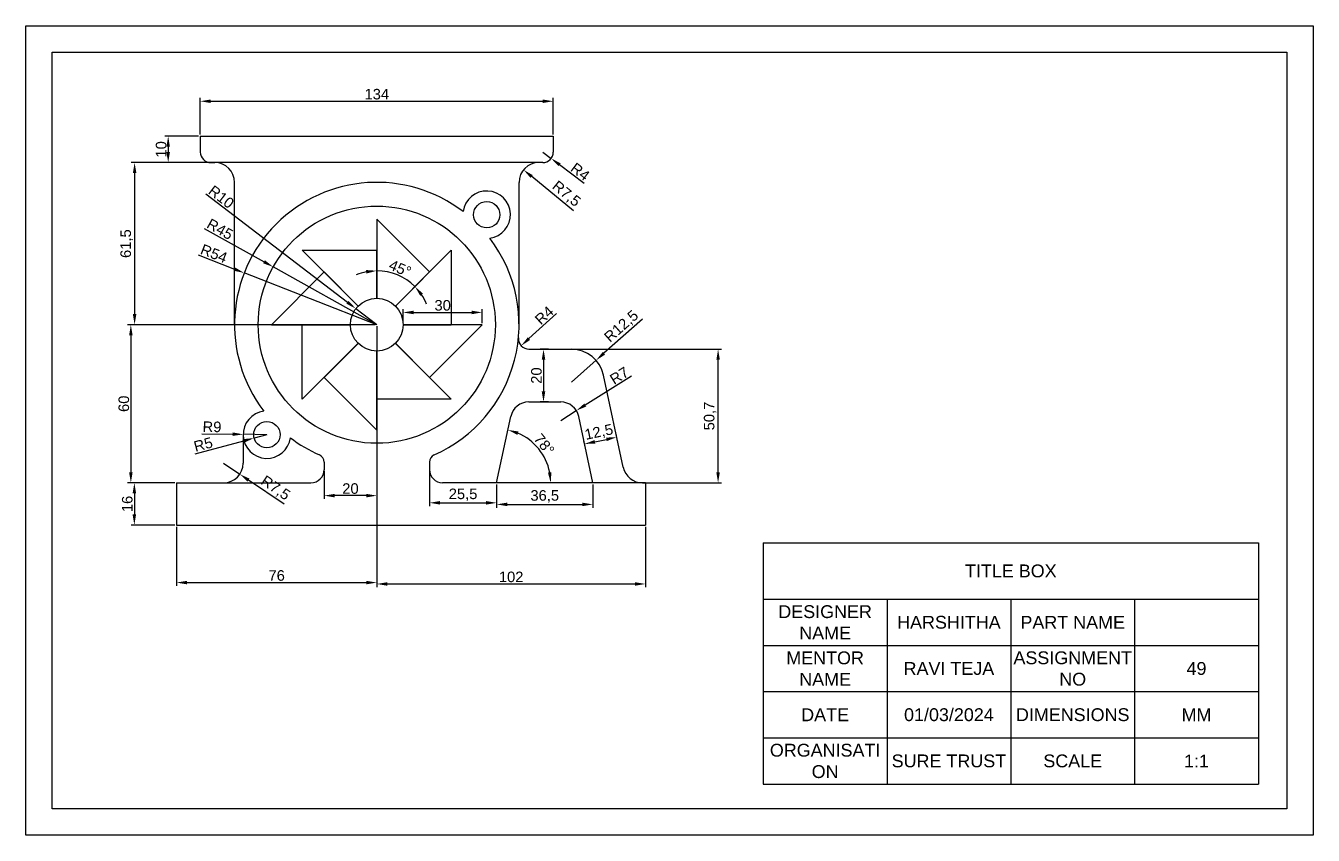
# Model space of a CAD drawing. Header units: millimetres. Extents: x 2481 to 4470, y 1649 to 2206.
# Drawn here: x 3464.9 to 3953.6, y 1734.1 to 2041.1 of the extents above; entities that cross this region are included whole.
import ezdxf

# ---------------------------------------------------------------- set-up
doc = ezdxf.new("R2010")
doc.units = ezdxf.units.MM
doc.styles.get("Standard").update_dxf_attribs({"font": 'arial.ttf'})
doc.dimstyles.new('ISO-25', dxfattribs={"dimtxt": 4, "dimasz": 4, "dimexe": 1.25, "dimexo": 0.625, "dimtad": 1, "dimtxsty": 'Standard', "dimcen": 2.5, "dimclrd": 6, "dimclre": 6, "dimclrt": 6, "dimadec": 0, "dimazin": 0, "dimtfac": 1, "dimtmove": 0, "dimatfit": 3, "dimfxl": 1, "dimarcsym": 0})

# ---------------------------------------------------------------- blocks, each defined once
blk = doc.blocks.new('*U26')
for p, q in [((-10, 16.46), (-10, -13.54)), ((-10, 16.46), (10, -3.54)), ((-2.93, -16.46), (10, -3.54))]:
    blk.add_line(p, q)
blk = doc.blocks.new('*U27')
at = {"color": 0, "linetype": 'ByBlock', "lineweight": -2, "transparency": 16777216}
for p, rotation in [((4067.83, 1990.66), 45.00000000000002), ((4101.11, 1976.52), 315), ((4053.86, 1976.95), 90.00000000000001), ((4053.68, 1957.38), 135), ((4100.93, 1956.95), 270), ((4067.4, 1943.41), 180), ((4086.97, 1943.23), 225)]:
    blk.add_blockref('*U26', p, dxfattribs=dict(at, rotation=rotation))
blk.add_blockref('*U26', (4087.4, 1990.48), dxfattribs=at)
blk = doc.blocks.new('*D28')
at = {"color": 6, "lineweight": -2, "transparency": 16777216}
for p, q in [((3531.19, 1999.87), (3531.19, 2013.75)), ((3665.19, 1999.87), (3665.19, 2013.75)), ((3535.19, 2012.5), (3661.19, 2012.5))]:
    blk.add_line(p, q, dxfattribs=at)
at = {"color": 6, "transparency": 16777216}
for points in [[(3535.19, 2013.17), (3535.19, 2011.84), (3531.19, 2012.5)], [(3661.19, 2013.17), (3661.19, 2011.84), (3665.19, 2012.5)]]:
    blk.add_solid(points, dxfattribs=at)
at = {"layer": 'Defpoints', "color": 0, "transparency": 16777216}
for p in [(3665.19, 2012.5), (3531.19, 1999.24), (3665.19, 1999.24)]:
    blk.add_point(p, dxfattribs=at)
at = {"color": 6, "transparency": 16777216, "insert": (3598.19, 2015.17), "char_height": 4, "attachment_point": 5}
blk.add_mtext('134', dxfattribs=at)
blk = doc.blocks.new('*D29')
at = {"color": 6, "lineweight": -2, "transparency": 16777216}
for p, q in [((3530.56, 1999.24), (3517.76, 1999.24)), ((3519.01, 1995.24), (3519.01, 1993.24)), ((3537.49, 1989.24), (3517.76, 1989.24))]:
    blk.add_line(p, q, dxfattribs=at)
at = {"color": 6, "transparency": 16777216}
for points in [[(3518.34, 1995.24), (3519.67, 1995.24), (3519.01, 1999.24)], [(3518.34, 1993.24), (3519.67, 1993.24), (3519.01, 1989.24)]]:
    blk.add_solid(points, dxfattribs=at)
at = {"layer": 'Defpoints', "color": 0, "transparency": 16777216}
for p in [(3531.19, 1999.24), (3519.01, 1989.24), (3538.11, 1989.24)]:
    blk.add_point(p, dxfattribs=at)
at = {"color": 6, "transparency": 16777216, "insert": (3516.34, 1994.24), "char_height": 4, "attachment_point": 5, "rotation": 90}
blk.add_mtext('10', dxfattribs=at)
blk = doc.blocks.new('*D30')
at = {"color": 6, "lineweight": -2, "transparency": 16777216}
for p, q in [((3537.49, 1989.24), (3505.02, 1989.24)), ((3506.27, 1985.24), (3506.27, 1931.74)), ((3597.56, 1927.74), (3505.02, 1927.74))]:
    blk.add_line(p, q, dxfattribs=at)
at = {"color": 6, "transparency": 16777216}
for points in [[(3505.6, 1985.24), (3506.94, 1985.24), (3506.27, 1989.24)], [(3505.6, 1931.74), (3506.94, 1931.74), (3506.27, 1927.74)]]:
    blk.add_solid(points, dxfattribs=at)
at = {"layer": 'Defpoints', "color": 0, "transparency": 16777216}
for p in [(3538.11, 1989.24), (3506.27, 1927.74), (3598.19, 1927.74)]:
    blk.add_point(p, dxfattribs=at)
at = {"color": 6, "transparency": 16777216, "insert": (3503.24, 1958.49), "char_height": 4, "attachment_point": 5, "rotation": 90}
blk.add_mtext('61,5', dxfattribs=at)
blk = doc.blocks.new('*D31')
at = {"color": 6, "lineweight": -2, "transparency": 16777216}
for p, q in [((3597.56, 1927.74), (3503.59, 1927.74)), ((3504.84, 1923.74), (3504.84, 1871.74)), ((3521.56, 1867.74), (3503.59, 1867.74))]:
    blk.add_line(p, q, dxfattribs=at)
at = {"color": 6, "transparency": 16777216}
for points in [[(3504.18, 1923.74), (3505.51, 1923.74), (3504.84, 1927.74)], [(3504.18, 1871.74), (3505.51, 1871.74), (3504.84, 1867.74)]]:
    blk.add_solid(points, dxfattribs=at)
at = {"layer": 'Defpoints', "color": 0, "transparency": 16777216}
for p in [(3598.19, 1927.74), (3504.84, 1867.74), (3522.19, 1867.74)]:
    blk.add_point(p, dxfattribs=at)
at = {"color": 6, "transparency": 16777216, "insert": (3502.18, 1897.74), "char_height": 4, "attachment_point": 5, "rotation": 90}
blk.add_mtext('60', dxfattribs=at)
blk = doc.blocks.new('*D32')
at = {"color": 6, "lineweight": -2, "transparency": 16777216}
for p, q in [((3521.56, 1867.74), (3504.92, 1867.74)), ((3506.17, 1863.74), (3506.17, 1855.74)), ((3521.56, 1851.74), (3504.92, 1851.74))]:
    blk.add_line(p, q, dxfattribs=at)
at = {"color": 6, "transparency": 16777216}
for points in [[(3505.5, 1863.74), (3506.83, 1863.74), (3506.17, 1867.74)], [(3505.5, 1855.74), (3506.83, 1855.74), (3506.17, 1851.74)]]:
    blk.add_solid(points, dxfattribs=at)
at = {"layer": 'Defpoints', "color": 0, "transparency": 16777216}
for p in [(3522.19, 1867.74), (3506.17, 1851.74), (3522.19, 1851.74)]:
    blk.add_point(p, dxfattribs=at)
at = {"color": 6, "transparency": 16777216, "insert": (3503.5, 1859.74), "char_height": 4, "attachment_point": 5, "rotation": 90}
blk.add_mtext('16', dxfattribs=at)
blk = doc.blocks.new('*D33')
at = {"color": 6, "lineweight": -2, "transparency": 16777216}
for p, q in [((3598.19, 1927.12), (3598.19, 1828.66)), ((3522.19, 1851.12), (3522.19, 1828.66)), ((3526.19, 1829.91), (3594.19, 1829.91))]:
    blk.add_line(p, q, dxfattribs=at)
at = {"color": 6, "transparency": 16777216}
for points in [[(3526.19, 1830.58), (3526.19, 1829.24), (3522.19, 1829.91)], [(3594.19, 1830.58), (3594.19, 1829.24), (3598.19, 1829.91)]]:
    blk.add_solid(points, dxfattribs=at)
at = {"layer": 'Defpoints', "color": 0, "transparency": 16777216}
for p in [(3598.19, 1927.74), (3522.19, 1851.74), (3598.19, 1829.91)]:
    blk.add_point(p, dxfattribs=at)
at = {"color": 6, "transparency": 16777216, "insert": (3560.19, 1832.58), "char_height": 4, "attachment_point": 5}
blk.add_mtext('76', dxfattribs=at)
blk = doc.blocks.new('*D34')
at = {"color": 6, "lineweight": -2, "transparency": 16777216}
for p, q in [((3598.19, 1927.12), (3598.19, 1828.13)), ((3700.19, 1851.12), (3700.19, 1828.13)), ((3602.19, 1829.38), (3696.19, 1829.38))]:
    blk.add_line(p, q, dxfattribs=at)
at = {"color": 6, "transparency": 16777216}
for points in [[(3602.19, 1830.05), (3602.19, 1828.71), (3598.19, 1829.38)], [(3696.19, 1830.05), (3696.19, 1828.71), (3700.19, 1829.38)]]:
    blk.add_solid(points, dxfattribs=at)
at = {"layer": 'Defpoints', "color": 0, "transparency": 16777216}
for p in [(3598.19, 1927.74), (3700.19, 1851.74), (3700.19, 1829.38)]:
    blk.add_point(p, dxfattribs=at)
at = {"color": 6, "transparency": 16777216, "insert": (3649.19, 1832.05), "char_height": 4, "attachment_point": 5}
blk.add_mtext('102', dxfattribs=at)
blk = doc.blocks.new('*D35')
at = {"color": 6, "lineweight": -2, "transparency": 16777216}
for p, q in [((3618.19, 1872.12), (3618.19, 1858.92)), ((3643.69, 1867.12), (3643.69, 1858.92)), ((3622.19, 1860.17), (3639.69, 1860.17))]:
    blk.add_line(p, q, dxfattribs=at)
at = {"color": 6, "transparency": 16777216}
for points in [[(3622.19, 1860.84), (3622.19, 1859.5), (3618.19, 1860.17)], [(3639.69, 1860.84), (3639.69, 1859.5), (3643.69, 1860.17)]]:
    blk.add_solid(points, dxfattribs=at)
at = {"layer": 'Defpoints', "color": 0, "transparency": 16777216}
for p in [(3618.19, 1872.74), (3643.69, 1867.74), (3643.69, 1860.17)]:
    blk.add_point(p, dxfattribs=at)
at = {"color": 6, "transparency": 16777216, "insert": (3630.94, 1863.2), "char_height": 4, "attachment_point": 5}
blk.add_mtext('25,5', dxfattribs=at)
blk = doc.blocks.new('*D36')
at = {"color": 6, "lineweight": -2, "transparency": 16777216}
for p, q in [((3643.69, 1867.12), (3643.69, 1858.32)), ((3680.19, 1867.12), (3680.19, 1858.32)), ((3647.69, 1859.57), (3676.19, 1859.57))]:
    blk.add_line(p, q, dxfattribs=at)
at = {"color": 6, "transparency": 16777216}
for points in [[(3647.69, 1860.24), (3647.69, 1858.9), (3643.69, 1859.57)], [(3676.19, 1860.24), (3676.19, 1858.9), (3680.19, 1859.57)]]:
    blk.add_solid(points, dxfattribs=at)
at = {"layer": 'Defpoints', "color": 0, "transparency": 16777216}
for p in [(3643.69, 1867.74), (3680.19, 1867.74), (3680.19, 1859.57)]:
    blk.add_point(p, dxfattribs=at)
at = {"color": 6, "transparency": 16777216, "insert": (3661.94, 1862.6), "char_height": 4, "attachment_point": 5}
blk.add_mtext('36,5', dxfattribs=at)
blk = doc.blocks.new('*D37')
at = {"color": 6, "lineweight": -2, "transparency": 16777216}
for p, q in [((3663.38, 1918.44), (3660.22, 1918.44)), ((3661.47, 1914.44), (3661.47, 1902.44)), ((3663.38, 1898.44), (3660.22, 1898.44))]:
    blk.add_line(p, q, dxfattribs=at)
at = {"color": 6, "transparency": 16777216}
for points in [[(3660.8, 1914.44), (3662.14, 1914.44), (3661.47, 1918.44)], [(3660.8, 1902.44), (3662.14, 1902.44), (3661.47, 1898.44)]]:
    blk.add_solid(points, dxfattribs=at)
at = {"layer": 'Defpoints', "color": 0, "transparency": 16777216}
for p in [(3664.01, 1918.44), (3661.47, 1898.44), (3664.01, 1898.44)]:
    blk.add_point(p, dxfattribs=at)
at = {"color": 6, "transparency": 16777216, "insert": (3658.8, 1908.44), "char_height": 4, "attachment_point": 5, "rotation": 90}
blk.add_mtext('20', dxfattribs=at)
blk = doc.blocks.new('*D38')
at = {"color": 6, "lineweight": -2, "transparency": 16777216}
for p, q in [((3677.39, 1880.93), (3676.8, 1883.71)), ((3680.97, 1883.32), (3685.37, 1884.25)), ((3689.61, 1883.53), (3689.02, 1886.31))]:
    blk.add_line(p, q, dxfattribs=at)
at = {"color": 6, "transparency": 16777216}
for points in [[(3680.83, 1883.97), (3681.11, 1882.66), (3677.06, 1882.49)], [(3685.23, 1884.9), (3685.51, 1883.6), (3689.28, 1885.08)]]:
    blk.add_solid(points, dxfattribs=at)
at = {"layer": 'Defpoints', "color": 0, "transparency": 16777216}
for p in [(3689.28, 1885.08), (3689.74, 1882.92), (3677.52, 1880.32)]:
    blk.add_point(p, dxfattribs=at)
at = {"color": 6, "transparency": 16777216, "insert": (3682.54, 1886.75), "char_height": 4, "attachment_point": 5, "rotation": 12}
blk.add_mtext('12,5', dxfattribs=at)
blk = doc.blocks.new('*D39')
at = {"color": 6, "lineweight": -2, "transparency": 16777216}
blk.add_line((3666.36, 1931.94), (3655.95, 1922.44), dxfattribs=at)
at = {"color": 6, "transparency": 16777216}
blk.add_solid([(3655.5, 1922.93), (3656.4, 1921.95), (3652.99, 1919.75)], dxfattribs=at)
at = {"layer": 'Defpoints', "color": 0, "transparency": 16777216}
for p in [(3655.95, 1922.44), (3652.99, 1919.75)]:
    blk.add_point(p, dxfattribs=at)
at = {"color": 6, "transparency": 16777216, "insert": (3661.75, 1931.29), "char_height": 4, "attachment_point": 5, "rotation": 42.3785}
blk.add_mtext('R4', dxfattribs=at)
blk = doc.blocks.new('*D40')
at = {"color": 6, "lineweight": -2, "transparency": 16777216}
for p, q in [((3699, 1929.83), (3684.41, 1916.89)), ((3672.07, 1905.94), (3681.42, 1914.24))]:
    blk.add_line(p, q, dxfattribs=at)
at = {"color": 6, "transparency": 16777216}
blk.add_solid([(3683.97, 1917.39), (3684.85, 1916.39), (3681.42, 1914.24)], dxfattribs=at)
at = {"layer": 'Defpoints', "color": 0, "transparency": 16777216}
for p in [(3681.42, 1914.24), (3672.07, 1905.94)]:
    blk.add_point(p, dxfattribs=at)
at = {"color": 6, "transparency": 16777216, "insert": (3691.19, 1926.96), "char_height": 4, "attachment_point": 5, "rotation": 41.5832}
blk.add_mtext('R12,5', dxfattribs=at)
blk = doc.blocks.new('*D41')
at = {"color": 6, "lineweight": -2, "transparency": 16777216}
for p, q in [((3694.9, 1908.23), (3677.33, 1897.27)), ((3668, 1891.44), (3673.93, 1895.15))]:
    blk.add_line(p, q, dxfattribs=at)
at = {"color": 6, "transparency": 16777216}
blk.add_solid([(3676.97, 1897.83), (3677.68, 1896.7), (3673.93, 1895.15)], dxfattribs=at)
at = {"layer": 'Defpoints', "color": 0, "transparency": 16777216}
for p in [(3668, 1891.44), (3673.93, 1895.15)]:
    blk.add_point(p, dxfattribs=at)
at = {"color": 6, "transparency": 16777216, "insert": (3690.24, 1908.42), "char_height": 4, "attachment_point": 5, "rotation": 31.9733}
blk.add_mtext('R7', dxfattribs=at)
blk = doc.blocks.new('*D42')
at = {"color": 6, "lineweight": -2, "transparency": 16777216}
for p, q in [((3665.85, 1918.44), (3728.99, 1918.44)), ((3727.74, 1871.74), (3727.74, 1914.44)), ((3699.67, 1867.74), (3728.99, 1867.74))]:
    blk.add_line(p, q, dxfattribs=at)
at = {"color": 6, "transparency": 16777216}
for points in [[(3727.08, 1914.44), (3728.41, 1914.44), (3727.74, 1918.44)], [(3727.08, 1871.74), (3728.41, 1871.74), (3727.74, 1867.74)]]:
    blk.add_solid(points, dxfattribs=at)
at = {"layer": 'Defpoints', "color": 0, "transparency": 16777216}
for p in [(3665.22, 1918.44), (3727.74, 1918.44), (3699.04, 1867.74)]:
    blk.add_point(p, dxfattribs=at)
at = {"color": 6, "transparency": 16777216, "insert": (3724.71, 1893.09), "char_height": 4, "attachment_point": 5, "rotation": 90}
blk.add_mtext('50,7', dxfattribs=at)
blk = doc.blocks.new('*D43')
at = {"color": 6, "lineweight": -2, "transparency": 16777216}
for p, q in [((3608.19, 1928.37), (3608.19, 1933.64)), ((3612.19, 1932.39), (3634.19, 1932.39)), ((3638.19, 1928.37), (3638.19, 1933.64))]:
    blk.add_line(p, q, dxfattribs=at)
at = {"color": 6, "transparency": 16777216}
for points in [[(3612.19, 1933.06), (3612.19, 1931.72), (3608.19, 1932.39)], [(3634.19, 1933.06), (3634.19, 1931.72), (3638.19, 1932.39)]]:
    blk.add_solid(points, dxfattribs=at)
at = {"layer": 'Defpoints', "color": 0, "transparency": 16777216}
for p in [(3638.19, 1932.39), (3608.19, 1927.74), (3638.19, 1927.74)]:
    blk.add_point(p, dxfattribs=at)
at = {"color": 6, "transparency": 16777216, "insert": (3623.19, 1935.06), "char_height": 4, "attachment_point": 5}
blk.add_mtext('30', dxfattribs=at)
blk = doc.blocks.new('*D44')
at = {"color": 6, "lineweight": -2, "transparency": 16777216}
for start, end in [(101.2192, 112.4384), (45, 90), (22.5616, 33.7808)]:
    blk.add_arc((3598.19, 1927.74), 20.46, start, end, dxfattribs=at)
at = {"color": 6, "transparency": 16777216}
for points in [[(3594.14, 1948.47), (3594.27, 1947.15), (3598.19, 1948.2)], [(3614.68, 1938.7), (3615.71, 1939.54), (3612.66, 1942.21)]]:
    blk.add_solid(points, dxfattribs=at)
at = {"layer": 'Defpoints', "color": 0, "transparency": 16777216}
for p in [(3598.19, 1967.74), (3608.42, 1945.46), (3618.19, 1947.74), (3598.19, 1937.74), (3605.26, 1934.81)]:
    blk.add_point(p, dxfattribs=at)
at = {"color": 6, "transparency": 16777216, "insert": (3607.04, 1949.1), "char_height": 4, "attachment_point": 5, "rotation": 337.5}
blk.add_mtext('45°', dxfattribs=at)
blk = doc.blocks.new('*D45')
at = {"color": 6, "lineweight": -2, "transparency": 16777216}
for p, q in [((3530.38, 1954.2), (3544.16, 1948.82)), ((3598.19, 1927.74), (3547.88, 1947.37))]:
    blk.add_line(p, q, dxfattribs=at)
at = {"color": 6, "transparency": 16777216}
blk.add_solid([(3544.4, 1949.45), (3543.91, 1948.2), (3547.88, 1947.37)], dxfattribs=at)
at = {"layer": 'Defpoints', "color": 0, "transparency": 16777216}
for p in [(3547.88, 1947.37), (3598.19, 1927.74)]:
    blk.add_point(p, dxfattribs=at)
at = {"color": 6, "transparency": 16777216, "insert": (3536.37, 1954.72), "char_height": 4, "attachment_point": 5, "rotation": 338.6847}
blk.add_mtext('R54', dxfattribs=at)
blk = doc.blocks.new('*D46')
at = {"color": 6, "lineweight": -2, "transparency": 16777216}
for p, q in [((3532.65, 1964.29), (3555.39, 1951.61)), ((3598.19, 1927.74), (3558.89, 1949.66))]:
    blk.add_line(p, q, dxfattribs=at)
at = {"color": 6, "transparency": 16777216}
blk.add_solid([(3555.72, 1952.19), (3555.07, 1951.02), (3558.89, 1949.66)], dxfattribs=at)
at = {"layer": 'Defpoints', "color": 0, "transparency": 16777216}
for p in [(3558.89, 1949.66), (3598.19, 1927.74)]:
    blk.add_point(p, dxfattribs=at)
at = {"color": 6, "transparency": 16777216, "insert": (3538.68, 1963.97), "char_height": 4, "attachment_point": 5, "rotation": 330.8536}
blk.add_mtext('R45', dxfattribs=at)
blk = doc.blocks.new('*D47')
at = {"color": 6, "lineweight": -2, "transparency": 16777216}
for p, q in [((3533.25, 1977.37), (3587.07, 1936.24)), ((3598.19, 1927.74), (3590.24, 1933.81))]:
    blk.add_line(p, q, dxfattribs=at)
at = {"color": 6, "transparency": 16777216}
blk.add_solid([(3587.47, 1936.77), (3586.66, 1935.71), (3590.24, 1933.81)], dxfattribs=at)
at = {"layer": 'Defpoints', "color": 0, "transparency": 16777216}
for p in [(3590.24, 1933.81), (3598.19, 1927.74)]:
    blk.add_point(p, dxfattribs=at)
at = {"color": 6, "transparency": 16777216, "insert": (3539.16, 1976.21), "char_height": 4, "attachment_point": 5, "rotation": 322.6132}
blk.add_mtext('R10', dxfattribs=at)
blk = doc.blocks.new('*D48')
at = {"color": 6, "lineweight": -2, "transparency": 16777216}
for p, q in [((3529.26, 1878.73), (3547.78, 1883.69)), ((3556.47, 1886.02), (3551.64, 1884.73))]:
    blk.add_line(p, q, dxfattribs=at)
at = {"color": 6, "transparency": 16777216}
blk.add_solid([(3547.6, 1884.34), (3547.95, 1883.05), (3551.64, 1884.73)], dxfattribs=at)
at = {"layer": 'Defpoints', "color": 0, "transparency": 16777216}
for p in [(3551.64, 1884.73), (3556.47, 1886.02)]:
    blk.add_point(p, dxfattribs=at)
at = {"color": 6, "transparency": 16777216, "insert": (3532.31, 1882.3), "char_height": 4, "attachment_point": 5, "rotation": 14.9996}
blk.add_mtext('R5', dxfattribs=at)
blk = doc.blocks.new('*D49')
at = {"color": 6, "lineweight": -2, "transparency": 16777216}
for p, q in [((3531.76, 1886.37), (3543.47, 1886.2)), ((3556.47, 1886.02), (3547.47, 1886.15))]:
    blk.add_line(p, q, dxfattribs=at)
at = {"color": 6, "transparency": 16777216}
blk.add_solid([(3543.48, 1886.87), (3543.46, 1885.54), (3547.47, 1886.15)], dxfattribs=at)
at = {"layer": 'Defpoints', "color": 0, "transparency": 16777216}
for p in [(3547.47, 1886.15), (3556.47, 1886.02)]:
    blk.add_point(p, dxfattribs=at)
at = {"color": 6, "transparency": 16777216, "insert": (3535.65, 1888.98), "char_height": 4, "attachment_point": 5, "rotation": 359.2047}
blk.add_mtext('R9', dxfattribs=at)
blk = doc.blocks.new('*D50')
at = {"color": 6, "lineweight": -2, "transparency": 16777216}
for p, q in [((3539.97, 1875.24), (3546.18, 1871.04)), ((3563.07, 1859.61), (3549.49, 1868.8))]:
    blk.add_line(p, q, dxfattribs=at)
at = {"color": 6, "transparency": 16777216}
blk.add_solid([(3549.87, 1869.35), (3549.12, 1868.25), (3546.18, 1871.04)], dxfattribs=at)
at = {"layer": 'Defpoints', "color": 0, "transparency": 16777216}
for p in [(3539.97, 1875.24), (3546.18, 1871.04)]:
    blk.add_point(p, dxfattribs=at)
at = {"color": 6, "transparency": 16777216, "insert": (3559.63, 1865.59), "char_height": 4, "attachment_point": 5, "rotation": 325.9182}
blk.add_mtext('R7,5', dxfattribs=at)
blk = doc.blocks.new('*D51')
at = {"color": 6, "lineweight": -2, "transparency": 16777216}
for p, q in [((3598.19, 1927.12), (3598.19, 1861.64)), ((3578.19, 1872.12), (3578.19, 1861.64)), ((3594.19, 1862.89), (3582.19, 1862.89))]:
    blk.add_line(p, q, dxfattribs=at)
at = {"color": 6, "transparency": 16777216}
for points in [[(3582.19, 1863.56), (3582.19, 1862.23), (3578.19, 1862.89)], [(3594.19, 1863.56), (3594.19, 1862.23), (3598.19, 1862.89)]]:
    blk.add_solid(points, dxfattribs=at)
at = {"layer": 'Defpoints', "color": 0, "transparency": 16777216}
for p in [(3598.19, 1927.74), (3578.19, 1872.74), (3578.19, 1862.89)]:
    blk.add_point(p, dxfattribs=at)
at = {"color": 6, "transparency": 16777216, "insert": (3588.19, 1865.56), "char_height": 4, "attachment_point": 5}
blk.add_mtext('20', dxfattribs=at)
blk = doc.blocks.new('*D52')
at = {"color": 6, "lineweight": -2, "transparency": 16777216}
for p, q in [((3661.19, 1993.24), (3664.38, 1990.83)), ((3676.88, 1981.35), (3667.57, 1988.41))]:
    blk.add_line(p, q, dxfattribs=at)
at = {"color": 6, "transparency": 16777216}
blk.add_solid([(3667.97, 1988.94), (3667.16, 1987.88), (3664.38, 1990.83)], dxfattribs=at)
at = {"layer": 'Defpoints', "color": 0, "transparency": 16777216}
for p in [(3661.19, 1993.24), (3664.38, 1990.83)]:
    blk.add_point(p, dxfattribs=at)
at = {"color": 6, "transparency": 16777216, "insert": (3675.4, 1985.77), "char_height": 4, "attachment_point": 5, "rotation": 322.8493}
blk.add_mtext('R4', dxfattribs=at)
blk = doc.blocks.new('*D53')
at = {"color": 6, "lineweight": -2, "transparency": 16777216}
blk.add_line((3672.91, 1970.95), (3656.98, 1983.95), dxfattribs=at)
at = {"color": 6, "transparency": 16777216}
blk.add_solid([(3657.4, 1984.47), (3656.56, 1983.44), (3653.88, 1986.48)], dxfattribs=at)
at = {"layer": 'Defpoints', "color": 0, "transparency": 16777216}
for p in [(3653.88, 1986.48), (3659.69, 1981.74)]:
    blk.add_point(p, dxfattribs=at)
at = {"color": 6, "transparency": 16777216, "insert": (3670.02, 1977.21), "char_height": 4, "attachment_point": 5, "rotation": 320.7859}
blk.add_mtext('R7,5', dxfattribs=at)
blk = doc.blocks.new('*D54')
at = {"color": 6, "lineweight": -2, "transparency": 16777216}
blk.add_arc((3643.69, 1867.74), 20.52, 11.1889, 66.8111, dxfattribs=at)
at = {"color": 6, "transparency": 16777216}
for points in [[(3651.57, 1885.96), (3651.97, 1887.24), (3647.95, 1887.81)], [(3664.48, 1871.79), (3663.15, 1871.66), (3664.2, 1867.74)]]:
    blk.add_solid(points, dxfattribs=at)
at = {"layer": 'Defpoints', "color": 0, "transparency": 16777216}
for p in [(3649.04, 1892.9), (3662.13, 1876.74), (3623.19, 1867.74), (3643.69, 1867.74), (3700.19, 1867.74)]:
    blk.add_point(p, dxfattribs=at)
at = {"color": 6, "transparency": 16777216, "insert": (3661.71, 1882.33), "char_height": 4, "attachment_point": 5, "rotation": 309}
blk.add_mtext('78°', dxfattribs=at)
blk = doc.blocks.new('*T85')
at = {"color": 0, "linetype": 'ByBlock', "lineweight": -2, "transparency": 16777216}
for p, q in [((0, 0), (187.96, 0)), ((0, 0), (0, -91.56)), ((187.96, 0), (187.96, -91.56)), ((0, -21.43), (187.96, -21.43)), ((46.99, -21.43), (46.99, -91.56)), ((93.98, -21.43), (93.98, -91.56)), ((140.97, -21.43), (140.97, -91.56)), ((0, -38.96), (187.96, -38.96)), ((0, -56.49), (187.96, -56.49)), ((0, -74.03), (187.96, -74.03)), ((0, -91.56), (187.96, -91.56))]:
    blk.add_line(p, q, dxfattribs=at)

msp = doc.modelspace()

# ---------------------------------------------------------------- linework, layer by layer
for p, q in [((3531.189, 1999.242), (3531.189, 1993.242)), ((3531.189, 1999.242), (3665.189, 1999.242)), ((3665.189, 1999.242), (3665.189, 1993.242)), ((3535.189, 1989.242), (3536.689, 1989.242)), ((3661.189, 1989.242), (3536.689, 1989.242)), ((3544.189, 1927.742), (3544.189, 1981.742)), ((3652.189, 1927.742), (3652.189, 1981.742)), ((3655.946, 1918.442), (3672.069, 1918.442)), ((3691.706, 1873.683), (3684.296, 1908.541)), ((3655.883, 1898.442), (3667.995, 1898.442)), ((3643.689, 1867.742), (3649.036, 1892.897)), ((3680.189, 1867.742), (3674.842, 1892.897)), ((3547.47, 1886.023), (3547.47, 1875.242)), ((3578.189, 1875.588), (3578.189, 1872.742)), ((3618.189, 1875.588), (3618.189, 1872.742)), ((3522.189, 1867.742), (3573.189, 1867.742)), ((3522.189, 1867.742), (3522.189, 1851.742)), ((3700.189, 1867.742), (3623.189, 1867.742)), ((3699.042, 1867.742), (3700.189, 1867.742)), ((3700.189, 1867.742), (3700.189, 1851.742)), ((3522.189, 1851.742), (3598.189, 1851.742)), ((3598.189, 1851.742), (3700.189, 1851.742))]:
    msp.add_line(p, q)
for points in [[(3464.947, 2041.138), (3953.641, 2041.138), (3953.641, 1734.068), (3464.947, 1734.068)], [(3474.947, 2031.138), (3943.641, 2031.138), (3943.641, 1744.068), (3474.947, 1744.068)]]:
    msp.add_lwpolyline(points, close=True)
for centre, radius in [((3639.908, 1969.461), 5), ((3598.189, 1927.742), 45), ((3598.189, 1927.742), 10), ((3556.47, 1886.023), 5)]:
    msp.add_circle(centre, radius)
for centre, radius, start, end in [((3535.189, 1993.242), 4, 180, 270), ((3536.689, 1981.742), 7.5, 0, 90), ((3659.689, 1981.742), 7.5, 90, 180), ((3661.189, 1993.242), 4, 270, 0), ((3598.189, 1927.742), 54, 52.60173, 217.39827), ((3639.908, 1969.461), 9, 277.53431, 172.46569), ((3598.189, 1927.742), 54, 293.79771, 37.39827), ((3655.946, 1922.442), 4, 174.75704, 270), ((3672.069, 1905.942), 12.5, 12, 90), ((3655.883, 1891.442), 7, 90, 168), ((3667.995, 1891.442), 7, 12, 90), ((3556.47, 1886.023), 9, 97.53431, 352.46569), ((3598.189, 1927.742), 54, 232.60173, 246.20229), ((3575.189, 1875.588), 3, 0, 66.20229), ((3621.189, 1875.588), 3, 113.79771, 180), ((3539.97, 1875.242), 7.5, 270, 0), ((3573.189, 1872.742), 5, 270, 0), ((3623.189, 1872.742), 5, 180, 270), ((3699.042, 1875.242), 7.5, 192, 270)]:
    msp.add_arc(centre, radius, start, end)

# ---------------------------------------------------------------- block references
for name, p in [('*U27', (-479.209, -39.206)), ('*T85', (3744.864, 1845.021))]:
    msp.add_blockref(name, p)

# ---------------------------------------------------------------- texts
at = {"attachment_point": 5}
for s, width, insert, char_height in [('TITLE BOX', 187.95714, (3838.842, 1834.307), 4.8701), ('DESIGNER NAME', 46.98929, (3768.359, 1814.827), 4.87012), ('HARSHITHA', 46.98929, (3815.348, 1814.827), 4.8701), ('PART NAME', 46.98929, (3862.337, 1814.827), 4.8701), ('MENTOR NAME', 46.98929, (3768.359, 1797.294), 4.87012), ('ASSIGNMENT NO', 46.98929, (3862.337, 1797.294), 4.87012), ('RAVI TEJA', 46.98929, (3815.348, 1797.294), 4.8701), ('49', 46.98929, (3909.326, 1797.294), 4.8701), ('DATE', 46.98929, (3768.359, 1779.762), 4.8701), ('01/03/2024', 46.98929, (3815.348, 1779.762), 4.8701), ('DIMENSIONS', 46.98929, (3862.337, 1779.762), 4.8701), ('MM', 46.98929, (3909.326, 1779.762), 4.8701), ('ORGANISATI\\PON', 46.98929, (3768.359, 1762.229), 4.8701), ('SURE TRUST', 46.98929, (3815.348, 1762.229), 4.8701), ('SCALE', 46.98929, (3862.337, 1762.229), 4.8701), ('1:1', 46.98929, (3909.326, 1762.229), 4.8701)]:
    msp.add_mtext_dynamic_manual_height_columns(s, width=width, gutter_width=24.351, heights=[0], dxfattribs=dict(at, insert=insert, char_height=char_height))

# ---------------------------------------------------------------- dimensions: what is measured, and where the dimension line sits
for base, p1, p2, picture, middle in [((3665.189, 2012.502), (3531.189, 1999.242), (3665.189, 1999.242), '*D28', (3598.189, 2015.171)), ((3638.189, 1932.39), (3608.189, 1927.742), (3638.189, 1927.742), '*D43', (3623.189, 1935.058)), ((3598.189, 1829.91), (3522.189, 1851.742), (3598.189, 1927.742), '*D33', (3560.189, 1832.577)), ((3578.189, 1862.893), (3598.189, 1927.742), (3578.189, 1872.742), '*D51', (3588.189, 1865.56)), ((3700.189, 1829.382), (3598.189, 1927.742), (3700.189, 1851.742), '*D34', (3649.189, 1832.049)), ((3643.689, 1860.17), (3618.189, 1872.742), (3643.689, 1867.742), '*D35', (3630.939, 1863.199)), ((3680.189, 1859.571), (3643.689, 1867.742), (3680.189, 1867.742), '*D36', (3661.939, 1862.6))]:
    dim = msp.add_linear_dim(base=base, p1=p1, p2=p2, dimstyle='ISO-25')
    dim.commit()
    dim.dimension.update_dxf_attribs({"geometry": picture, "text_midpoint": middle})
for base, p1, p2, picture, middle in [((3519.007, 1989.242), (3531.189, 1999.242), (3538.113, 1989.242), '*D29', (3516.339, 1994.242)), ((3506.269, 1927.742), (3538.113, 1989.242), (3598.189, 1927.742), '*D30', (3503.24, 1958.492)), ((3504.845, 1867.742), (3598.189, 1927.742), (3522.189, 1867.742), '*D31', (3502.178, 1897.742)), ((3661.471, 1898.442), (3664.008, 1918.442), (3664.008, 1898.442), '*D37', (3658.804, 1908.442)), ((3727.744, 1918.442), (3699.042, 1867.742), (3665.221, 1918.442), '*D42', (3724.715, 1893.092)), ((3506.167, 1851.742), (3522.189, 1867.742), (3522.189, 1851.742), '*D32', (3503.499, 1859.742))]:
    dim = msp.add_linear_dim(base=base, p1=p1, p2=p2, angle=90, dimstyle='ISO-25')
    dim.commit()
    dim.dimension.update_dxf_attribs({"geometry": picture, "text_midpoint": middle})
for center, mpoint, picture, middle in [((3661.189, 1993.242), (3664.377, 1990.826), '*D52', (3675.401, 1985.767)), ((3598.189, 1927.742), (3547.883, 1947.371), '*D45', (3536.37, 1954.717)), ((3672.069, 1905.942), (3681.419, 1914.238), '*D40', (3691.189, 1926.957)), ((3556.47, 1886.023), (3547.471, 1886.147), '*D49', (3535.655, 1888.979)), ((3539.97, 1875.242), (3546.182, 1871.039), '*D50', (3559.631, 1865.586))]:
    dim = msp.add_radius_dim(center=center, mpoint=mpoint, dimstyle='ISO-25')
    dim.commit()
    dim.dimension.update_dxf_attribs({"geometry": picture, "text_midpoint": middle})
for center, mpoint, picture, middle in [((3659.689, 1981.742), (3653.878, 1986.484), '*D53', (3668.113, 1974.868)), ((3598.189, 1927.742), (3590.244, 1933.814), '*D47', (3537.542, 1974.088)), ((3598.189, 1927.742), (3558.887, 1949.659), '*D46', (3537.381, 1961.652)), ((3655.946, 1922.442), (3652.992, 1919.746), '*D39', (3663.522, 1929.354)), ((3667.995, 1891.442), (3673.933, 1895.149), '*D41', (3691.629, 1906.195)), ((3556.47, 1886.023), (3551.64, 1884.728), '*D48', (3532.994, 1879.732))]:
    dim = msp.add_radius_dim(center=center, mpoint=mpoint, dimstyle='ISO-25')
    dim.commit()
    dim.dimension.update_dxf_attribs({"geometry": picture, "text_midpoint": middle, "dimtype": 164})
for base, line1, line2, picture, middle in [((3608.419, 1945.461), ((3605.26, 1934.813), (3618.189, 1947.742)), ((3598.189, 1967.742), (3598.189, 1937.742)), '*D44', (3607.037, 1949.102)), ((3662.128, 1876.735), ((3700.189, 1867.742), (3623.189, 1867.742)), ((3643.689, 1867.742), (3649.036, 1892.897)), '*D54', (3661.706, 1882.331))]:
    dim = msp.add_angular_dim_2l(base=base, line1=line1, line2=line2, dimstyle='ISO-25')
    dim.commit()
    dim.dimension.update_dxf_attribs({"geometry": picture, "text_midpoint": middle})
dim = msp.add_aligned_dim(p1=(3677.516, 1880.32), p2=(3689.742, 1882.918), distance=2.214, dimstyle='ISO-25')
dim.commit()
dim.dimension.update_dxf_attribs({"geometry": '*D38', "text_midpoint": (3682.539, 1886.747)})

doc.saveas('drawing.dxf')
